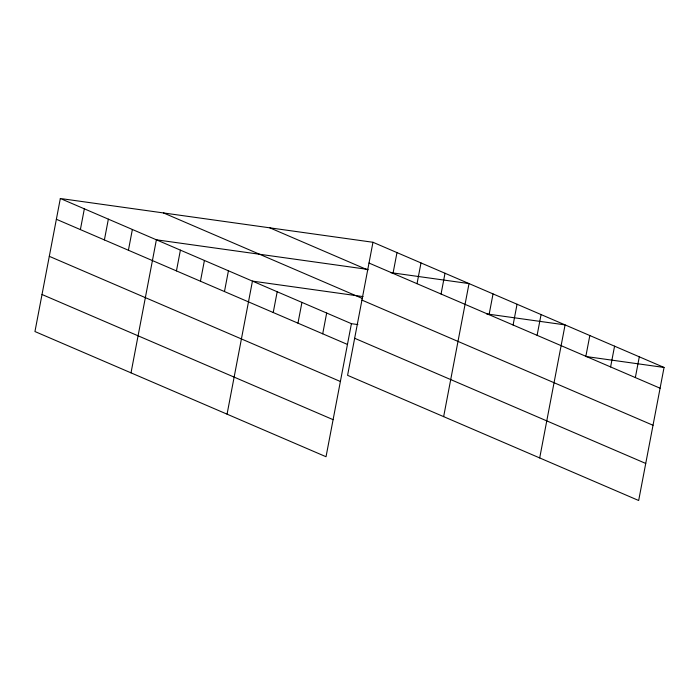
<?xml version="1.0" encoding="UTF-8"?>
<svg xmlns="http://www.w3.org/2000/svg" width="699" height="699" viewBox="0 0 699 699"><rect width="100%" height="100%" fill="white"/><g stroke="black" fill="none" stroke-linecap="round" stroke-linejoin="round"><path stroke-width="1.05" d="M60.332 198.499L34.95 331.544L326.031 456.727L351.414 323.672L60.332 198.499L372.969 242.273L664.05 367.456L638.668 500.501L347.586 375.328L372.969 242.273M80.385 229.595L84.343 208.826M104.396 239.923L108.362 219.154M128.415 250.251L132.373 229.482M131.01 372.855L156.384 239.809L368.006 269.438M176.445 270.897L180.403 250.137M200.456 281.225L204.414 260.456M224.466 291.553L228.433 270.784M227.061 414.166L252.444 281.112L363.061 296.603M273.23 312.523L277.188 291.754M297.966 323.165L301.933 302.396M322.711 333.799L326.669 313.03M393.021 273.37L396.98 252.601M417.032 283.698L420.999 262.929M441.052 294.026L445.01 273.257M443.647 416.63L469.02 283.584L390.575 272.601M489.073 314.681L493.04 293.912M513.092 325.009L517.05 304.24M537.103 335.337L541.07 314.567M539.698 457.941L565.08 324.895L486.626 313.903M585.858 356.298L589.825 335.529M610.603 366.94L614.57 346.171M635.347 377.582L639.305 356.813M351.414 323.672L357.862 324.581M585.596 356.464L664.05 367.456M369.002 263.042L660.092 388.216M269.797 227.83L367.857 269.997M163.505 212.942L362.545 298.543M361.933 300.098L653.023 425.272M354.655 338.272L645.736 463.446M56.366 219.268L347.455 344.441M49.297 256.323L340.387 381.497M42.019 294.497L333.1 419.671"/></g></svg>
